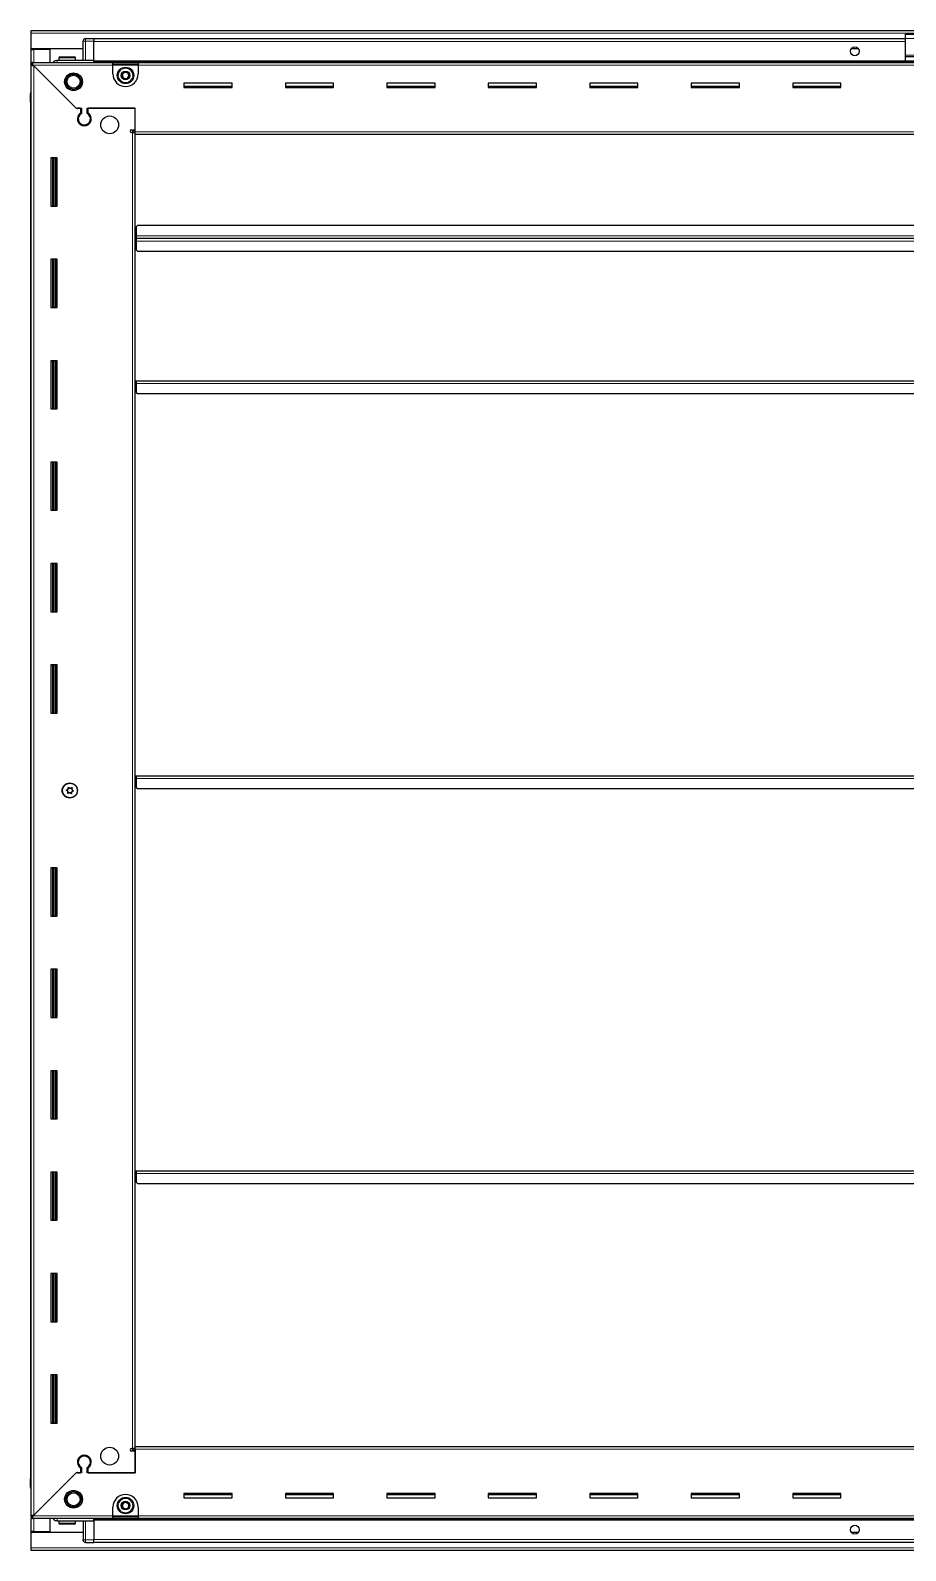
# Model space of a CAD drawing. Header units: millimetres. Extents: x 1219 to 5647, y -682 to 1991.
# Drawn here: x 4172 to 4862, y 577 to 1776 of the extents above; entities that cross this region are included whole.
import ezdxf

# ---------------------------------------------------------------- set-up
doc = ezdxf.new("R2010")
doc.units = ezdxf.units.MM

msp = doc.modelspace()

# ---------------------------------------------------------------- linework, layer by layer
at = {"color": 7, "linetype": 'Continuous', "lineweight": 25}
for p, q in [((4172.02, 1775.82), (5571.02, 1775.82)), ((4172.02, 1773.72), (4172.02, 1775.82)), ((4172.02, 1761.32), (4172.02, 1773.72)), ((4213.02, 1752.32), (4213.02, 1767.32)), ((4213.7, 1768.82), (4213.7, 1768.82)), ((4215.02, 1769.32), (4221.52, 1769.32)), ((4215.02, 1769.32), (4221.52, 1769.32)), ((4221.52, 1769.32), (4221.52, 1769.32)), ((4221.52, 1769.32), (4221.52, 1769.32)), ((4221.52, 1769.32), (4221.52, 1767.32)), ((4861.52, 1769.17), (4221.52, 1769.17)), ((4221.52, 1752.32), (4221.52, 1767.32)), ((4861.52, 1772.82), (4881.52, 1772.82)), ((4861.52, 1769.56), (4861.52, 1772.82)), ((4861.52, 1756.41), (4861.52, 1769.56)), ((4213.02, 1761.32), (4172.02, 1761.32)), ((4172.02, 1760.82), (4172.02, 1761.32)), ((4172.02, 1760.82), (4174.12, 1760.82)), ((4172.02, 1750.57), (4172.02, 1760.82)), ((4172.02, 1749.07), (4172.02, 1750.57)), ((4172.02, 1750.57), (4173.02, 1750.57)), ((4173.02, 1750.57), (4236.52, 1750.57)), ((4173.02, 1749.07), (4173.02, 1750.57)), ((4173.52, 1760.82), (4173.52, 1761.32)), ((4187.02, 1760.82), (4174.12, 1760.82)), ((4187.02, 1750.57), (4187.02, 1760.82)), ((4192.52, 1752.32), (4221.52, 1752.32)), ((4194.02, 1754.22), (4194.02, 1752.32)), ((4194.82, 1755.02), (4206.22, 1755.02)), ((4207.02, 1752.32), (4207.02, 1754.22)), ((4221.44, 1750.57), (4221.52, 1752.29)), ((4221.52, 1752.32), (4221.52, 1751.82)), ((4221.52, 1751.17), (5521.52, 1751.17)), ((4236.52, 1748.47), (4236.52, 1750.57)), ((4236.52, 1750.57), (4256.52, 1750.57)), ((4256.52, 1750.57), (5486.52, 1750.57)), ((4256.52, 1750.57), (4256.52, 1748.47)), ((4824.39, 1761.32), (4818.65, 1761.32)), ((4861.52, 1755.32), (4861.52, 1756.41)), ((4861.52, 1755.32), (4881.52, 1755.32)), ((4861.52, 1751.82), (4861.52, 1755.32)), ((4861.52, 1751.82), (4881.52, 1751.82)), ((4172.02, 1748.57), (4172.02, 1749.07)), ((4172.02, 1749.07), (4173.02, 1749.07)), ((4172.02, 604.07), (4172.02, 1748.57)), ((4173.52, 1748.57), (4172.02, 1748.57)), ((4173.62, 1748.47), (4207.52, 1714.57)), ((4208.22, 1713.87), (4174.12, 1747.97)), ((4236.52, 1749.07), (4256.52, 1749.07)), ((4236.52, 1741.57), (4236.52, 1748.47)), ((4256.52, 1748.47), (4256.52, 1741.57)), ((4330.52, 1734.32), (4292.52, 1734.32)), ((4292.52, 1734.32), (4292.52, 1730.82)), ((4330.52, 1731.57), (4292.52, 1731.57)), ((4292.52, 1730.82), (4330.52, 1730.82)), ((4330.52, 1730.82), (4330.52, 1734.32)), ((4410.52, 1734.32), (4372.52, 1734.32)), ((4372.52, 1734.32), (4372.52, 1730.82)), ((4410.52, 1731.57), (4372.52, 1731.57)), ((4372.52, 1730.82), (4410.52, 1730.82)), ((4410.52, 1730.82), (4410.52, 1734.32)), ((4490.52, 1734.32), (4452.52, 1734.32)), ((4452.52, 1734.32), (4452.52, 1730.82)), ((4490.52, 1731.57), (4452.52, 1731.57)), ((4452.52, 1730.82), (4490.52, 1730.82)), ((4490.52, 1730.82), (4490.52, 1734.32)), ((4570.52, 1734.32), (4532.52, 1734.32)), ((4532.52, 1734.32), (4532.52, 1730.82)), ((4570.52, 1731.57), (4532.52, 1731.57)), ((4532.52, 1730.82), (4570.52, 1730.82)), ((4570.52, 1730.82), (4570.52, 1734.32)), ((4650.52, 1734.32), (4612.52, 1734.32)), ((4612.52, 1734.32), (4612.52, 1730.82)), ((4650.52, 1731.57), (4612.52, 1731.57)), ((4612.52, 1730.82), (4650.52, 1730.82)), ((4650.52, 1730.82), (4650.52, 1734.32)), ((4730.52, 1734.32), (4692.52, 1734.32)), ((4692.52, 1734.32), (4692.52, 1730.82)), ((4730.52, 1731.57), (4692.52, 1731.57)), ((4692.52, 1730.82), (4730.52, 1730.82)), ((4730.52, 1730.82), (4730.52, 1734.32)), ((4810.52, 1734.32), (4772.52, 1734.32)), ((4772.52, 1734.32), (4772.52, 1730.82)), ((4810.52, 1731.57), (4772.52, 1731.57)), ((4772.52, 1730.82), (4810.52, 1730.82)), ((4810.52, 1730.82), (4810.52, 1734.32)), ((4171.52, 1725.82), (4171.52, 1719.32)), ((4171.52, 1719.32), (4171.52, 1725.82)), ((4171.52, 1719.32), (4171.52, 1719.32)), ((4172.02, 1719.32), (4171.52, 1719.32)), ((4171.67, 1719.32), (4171.67, 633.32)), ((4207.52, 1714.57), (4211.72, 1714.57)), ((4208.92, 1714.57), (4208.22, 1713.87)), ((4211.02, 1714.57), (4208.92, 1714.57)), ((4211.02, 1714.57), (4211.02, 1710.68)), ((4211.72, 1714.57), (4211.72, 1710.29)), ((4216.32, 1714.57), (4254.02, 1714.57)), ((4216.32, 1710.29), (4216.32, 1714.57)), ((4217.02, 1710.68), (4217.02, 1714.57)), ((4254.02, 1714.57), (4217.02, 1714.57)), ((4254.02, 1695.92), (4254.02, 1714.57)), ((4254.02, 1697.32), (4254.02, 1714.57)), ((4212.02, 1701.71), (4212.02, 1700.95)), ((4251.17, 1697.32), (4254.02, 1697.32)), ((4251.92, 1695.32), (4251.17, 1695.32)), ((4251.92, 1695.32), (4254.02, 1695.32)), ((4254.02, 1696.32), (4252.02, 1696.32)), ((4252.02, 1696.32), (4252.02, 1695.32)), ((4254.02, 1693.82), (4254.02, 1695.92)), ((5489.02, 1693.82), (4254.02, 1693.82)), ((4254.02, 658.82), (4254.02, 1693.82)), ((4192.52, 1675.32), (4187.52, 1675.32)), ((4187.52, 1675.32), (4187.52, 1637.32)), ((4189.67, 1637.32), (4189.67, 1675.32)), ((4191.46, 1637.32), (4191.46, 1675.32)), ((4191.5, 1637.32), (4191.5, 1675.32)), ((4192.52, 1637.32), (4192.52, 1675.32)), ((4187.52, 1637.32), (4192.52, 1637.32)), ((4256.02, 1621.82), (4255.02, 1620.82)), ((4255.02, 1620.82), (4255.02, 1613.92)), ((5487.02, 1621.82), (4256.02, 1621.82)), ((4254.77, 1611.82), (4254.02, 1611.82)), ((4255.02, 1614.67), (4254.77, 1614.67)), ((4254.77, 1614.67), (4254.77, 1611.82)), ((4254.77, 1611.82), (4254.77, 1608.97)), ((4254.77, 1608.97), (4255.02, 1608.97)), ((4255.02, 1611.82), (4255.02, 1613.92)), ((4255.02, 1609.72), (4255.02, 1611.82)), ((5488.02, 1611.82), (4255.02, 1611.82)), ((4255.02, 1609.72), (4255.02, 1602.82)), ((4192.52, 1595.32), (4187.52, 1595.32)), ((4187.52, 1595.32), (4187.52, 1557.32)), ((4189.67, 1557.32), (4189.67, 1595.32)), ((4191.46, 1557.32), (4191.46, 1595.32)), ((4191.5, 1557.32), (4191.5, 1595.32)), ((4192.52, 1557.32), (4192.52, 1595.32)), ((4255.02, 1602.82), (4256.02, 1601.82)), ((4256.02, 1601.82), (5487.02, 1601.82)), ((4187.52, 1557.32), (4192.52, 1557.32)), ((4192.52, 1515.32), (4187.52, 1515.32)), ((4187.52, 1515.32), (4187.52, 1477.32)), ((4189.67, 1477.32), (4189.67, 1515.32)), ((4191.46, 1477.32), (4191.46, 1515.32)), ((4191.5, 1477.32), (4191.5, 1515.32)), ((4192.52, 1477.32), (4192.52, 1515.32)), ((4254.02, 1499.32), (4254.77, 1499.32)), ((4254.77, 1499.32), (4254.77, 1496.47)), ((4255.02, 1497.22), (4255.02, 1499.32)), ((4255.02, 1499.32), (5488.02, 1499.32)), ((4254.77, 1496.47), (4255.02, 1496.47)), ((4255.02, 1497.22), (4255.02, 1490.32)), ((4255.02, 1490.32), (4256.02, 1489.32)), ((4256.02, 1489.32), (5487.02, 1489.32)), ((4187.52, 1477.32), (4192.52, 1477.32)), ((4192.52, 1435.32), (4187.52, 1435.32)), ((4187.52, 1435.32), (4187.52, 1397.32)), ((4189.67, 1397.32), (4189.67, 1435.32)), ((4191.46, 1397.32), (4191.46, 1435.32)), ((4191.5, 1397.32), (4191.5, 1435.32)), ((4192.52, 1397.32), (4192.52, 1435.32)), ((4187.52, 1397.32), (4192.52, 1397.32)), ((4192.52, 1355.32), (4187.52, 1355.32)), ((4187.52, 1355.32), (4187.52, 1317.32)), ((4189.67, 1317.32), (4189.67, 1355.32)), ((4191.46, 1317.32), (4191.46, 1355.32)), ((4191.5, 1317.32), (4191.5, 1355.32)), ((4192.52, 1317.32), (4192.52, 1355.32)), ((4187.52, 1317.32), (4192.52, 1317.32)), ((4192.52, 1275.32), (4187.52, 1275.32)), ((4187.52, 1275.32), (4187.52, 1237.32)), ((4189.67, 1237.32), (4189.67, 1275.32)), ((4191.46, 1237.32), (4191.46, 1275.32)), ((4191.5, 1237.32), (4191.5, 1275.32)), ((4192.52, 1237.32), (4192.52, 1275.32)), ((4187.52, 1237.32), (4192.52, 1237.32)), ((4254.02, 1187.82), (4254.77, 1187.82)), ((4254.77, 1187.82), (4254.77, 1184.97)), ((4255.02, 1185.72), (4255.02, 1187.82)), ((4255.02, 1187.82), (5488.02, 1187.82)), ((4254.77, 1184.97), (4255.02, 1184.97)), ((4255.02, 1185.72), (4255.02, 1178.82)), ((4255.02, 1178.82), (4256.02, 1177.82)), ((4256.02, 1177.82), (5487.02, 1177.82)), ((4192.52, 1115.32), (4187.52, 1115.32)), ((4187.52, 1115.32), (4187.52, 1077.32)), ((4189.67, 1077.32), (4189.67, 1115.32)), ((4191.46, 1077.32), (4191.46, 1115.32)), ((4191.5, 1077.32), (4191.5, 1115.32)), ((4192.52, 1077.32), (4192.52, 1115.32)), ((4187.52, 1077.32), (4192.52, 1077.32)), ((4192.52, 1035.32), (4187.52, 1035.32)), ((4187.52, 1035.32), (4187.52, 997.32)), ((4189.67, 997.32), (4189.67, 1035.32)), ((4191.46, 997.32), (4191.46, 1035.32)), ((4191.5, 997.32), (4191.5, 1035.32)), ((4192.52, 997.32), (4192.52, 1035.32)), ((4187.52, 997.32), (4192.52, 997.32)), ((4192.52, 955.32), (4187.52, 955.32)), ((4187.52, 955.32), (4187.52, 917.32)), ((4189.67, 917.32), (4189.67, 955.32)), ((4191.46, 917.32), (4191.46, 955.32)), ((4191.5, 917.32), (4191.5, 955.32)), ((4192.52, 917.32), (4192.52, 955.32)), ((4187.52, 917.32), (4192.52, 917.32)), ((4192.52, 875.32), (4187.52, 875.32)), ((4187.52, 875.32), (4187.52, 837.32)), ((4189.67, 837.32), (4189.67, 875.32)), ((4191.46, 837.32), (4191.46, 875.32)), ((4191.5, 837.32), (4191.5, 875.32)), ((4192.52, 837.32), (4192.52, 875.32)), ((4254.02, 876.32), (4254.77, 876.32)), ((4254.77, 876.32), (4254.77, 873.47)), ((4255.02, 874.22), (4255.02, 876.32)), ((4255.02, 876.32), (5488.02, 876.32)), ((4254.77, 873.47), (4255.02, 873.47)), ((4255.02, 874.22), (4255.02, 867.32)), ((4255.02, 867.32), (4256.02, 866.32)), ((4256.02, 866.32), (5487.02, 866.32)), ((4187.52, 837.32), (4192.52, 837.32)), ((4192.52, 795.32), (4187.52, 795.32)), ((4187.52, 795.32), (4187.52, 757.32)), ((4189.67, 757.32), (4189.67, 795.32)), ((4191.46, 757.32), (4191.46, 795.32)), ((4191.5, 757.32), (4191.5, 795.32)), ((4192.52, 757.32), (4192.52, 795.32)), ((4187.52, 757.32), (4192.52, 757.32)), ((4192.52, 715.32), (4187.52, 715.32)), ((4187.52, 715.32), (4187.52, 677.32)), ((4189.67, 677.32), (4189.67, 715.32)), ((4191.46, 677.32), (4191.46, 715.32)), ((4191.5, 677.32), (4191.5, 715.32)), ((4192.52, 677.32), (4192.52, 715.32)), ((4187.52, 677.32), (4192.52, 677.32)), ((4212.02, 651.7), (4212.02, 650.94)), ((4251.17, 657.32), (4251.92, 657.32)), ((4254.02, 655.32), (4251.17, 655.32)), ((4254.02, 657.32), (4251.92, 657.32)), ((4252.02, 657.32), (4252.02, 656.32)), ((4252.02, 656.32), (4254.02, 656.32)), ((4254.02, 656.72), (4254.02, 658.82)), ((4254.02, 658.82), (5489.02, 658.82)), ((4254.02, 656.72), (4254.02, 638.07)), ((4254.02, 638.07), (4254.02, 655.32)), ((4207.52, 638.07), (4173.62, 604.17)), ((4174.12, 604.67), (4208.22, 638.77)), ((4211.72, 638.07), (4207.52, 638.07)), ((4208.22, 638.77), (4208.92, 638.07)), ((4208.92, 638.07), (4211.02, 638.07)), ((4211.02, 641.96), (4211.02, 638.07)), ((4211.72, 642.36), (4211.72, 638.07)), ((4216.32, 638.07), (4216.32, 642.36)), ((4254.02, 638.07), (4216.32, 638.07)), ((4217.02, 638.07), (4217.02, 641.96)), ((4217.02, 638.07), (4254.02, 638.07)), ((4171.52, 633.32), (4171.52, 633.32)), ((4171.52, 626.82), (4171.52, 633.32)), ((4171.52, 633.32), (4171.52, 633.32)), ((4171.52, 633.32), (4171.52, 626.82)), ((4172.02, 633.32), (4171.52, 633.32)), ((4172.02, 625.5), (4172.02, 625.5)), ((4330.52, 621.82), (4292.52, 621.82)), ((4292.52, 621.82), (4292.52, 618.32)), ((4292.52, 621.07), (4330.52, 621.07)), ((4292.52, 618.32), (4330.52, 618.32)), ((4330.52, 618.32), (4330.52, 621.82)), ((4410.52, 621.82), (4372.52, 621.82)), ((4372.52, 621.82), (4372.52, 618.32)), ((4372.52, 621.07), (4410.52, 621.07)), ((4372.52, 618.32), (4410.52, 618.32)), ((4410.52, 618.32), (4410.52, 621.82)), ((4490.52, 621.82), (4452.52, 621.82)), ((4452.52, 621.82), (4452.52, 618.32)), ((4452.52, 621.07), (4490.52, 621.07)), ((4452.52, 618.32), (4490.52, 618.32)), ((4490.52, 618.32), (4490.52, 621.82)), ((4570.52, 621.82), (4532.52, 621.82)), ((4532.52, 621.82), (4532.52, 618.32)), ((4532.52, 621.07), (4570.52, 621.07)), ((4532.52, 618.32), (4570.52, 618.32)), ((4570.52, 618.32), (4570.52, 621.82)), ((4650.52, 621.82), (4612.52, 621.82)), ((4612.52, 621.82), (4612.52, 618.32)), ((4612.52, 621.07), (4650.52, 621.07)), ((4612.52, 618.32), (4650.52, 618.32)), ((4650.52, 618.32), (4650.52, 621.82)), ((4730.52, 621.82), (4692.52, 621.82)), ((4692.52, 621.82), (4692.52, 618.32)), ((4692.52, 621.07), (4730.52, 621.07)), ((4692.52, 618.32), (4730.52, 618.32)), ((4730.52, 618.32), (4730.52, 621.82)), ((4810.52, 621.82), (4772.52, 621.82)), ((4772.52, 621.82), (4772.52, 618.32)), ((4772.52, 621.07), (4810.52, 621.07)), ((4772.52, 618.32), (4810.52, 618.32)), ((4810.52, 618.32), (4810.52, 621.82)), ((4172.02, 603.57), (4172.02, 604.07)), ((4173.52, 604.07), (4172.02, 604.07)), ((4172.02, 603.57), (4172.02, 602.07)), ((4173.02, 603.57), (4172.02, 603.57)), ((4172.02, 591.82), (4172.02, 602.07)), ((4173.02, 602.07), (4172.02, 602.07)), ((4173.02, 603.57), (4173.02, 602.07)), ((4236.52, 602.07), (4173.02, 602.07)), ((4187.02, 591.82), (4187.02, 602.07)), ((4192.52, 600.32), (4221.52, 600.32)), ((4194.02, 600.32), (4194.02, 598.42)), ((4207.02, 598.42), (4207.02, 600.32)), ((4213.02, 600.32), (4213.02, 585.32)), ((4221.52, 600.36), (4221.44, 602.07)), ((5521.52, 601.47), (4221.52, 601.47)), ((4221.52, 600.32), (4221.52, 600.82)), ((4221.52, 600.32), (4221.52, 585.32)), ((4236.52, 604.17), (4236.52, 611.07)), ((4236.52, 602.07), (4236.52, 604.17)), ((4256.52, 603.57), (4236.52, 603.57)), ((4256.52, 602.07), (4236.52, 602.07)), ((4256.52, 611.07), (4256.52, 604.17)), ((4256.52, 604.17), (4256.52, 602.07)), ((5486.52, 602.07), (4256.52, 602.07)), ((4174.12, 591.82), (4172.02, 591.82)), ((4172.02, 591.32), (4172.02, 591.82)), ((4172.02, 578.92), (4172.02, 591.32)), ((4172.02, 591.32), (4213.02, 591.32)), ((4173.52, 591.32), (4173.52, 591.82)), ((4174.12, 591.82), (4187.02, 591.82)), ((4198.59, 597.62), (4194.82, 597.62)), ((4206.22, 597.62), (4198.59, 597.62)), ((4818.65, 591.32), (4824.39, 591.32)), ((4172.02, 576.82), (4172.02, 578.92)), ((5571.02, 576.82), (4172.02, 576.82)), ((4213.02, 585.32), (4213.02, 585.32)), ((4215.02, 583.32), (4221.52, 583.32)), ((4215.02, 583.32), (4221.52, 583.32)), ((4221.52, 583.32), (4221.52, 585.32)), ((4221.52, 583.47), (5521.52, 583.47)), ((4221.52, 583.32), (4221.52, 583.32))]:
    msp.add_line(p, q, dxfattribs=at)
at = {"color": 8, "linetype": 'Continuous', "lineweight": 18}
for p, q in [((5571.02, 1773.72), (4172.02, 1773.72)), ((4213.02, 1767.32), (4215.02, 1767.32)), ((4215.02, 1769.32), (4215.02, 1767.32)), ((4215.02, 1767.32), (4215.02, 1752.32)), ((4221.52, 1767.32), (4215.02, 1767.32)), ((4861.52, 1767.17), (4221.52, 1767.17)), ((4861.52, 1769.56), (4881.52, 1769.56)), ((4174.12, 1760.82), (4174.12, 1761.32)), ((4174.12, 1750.57), (4174.12, 1760.82)), ((4194.02, 1754.22), (4207.02, 1754.22)), ((4861.52, 1751.82), (4221.52, 1751.82)), ((5521.52, 1750.59), (4221.52, 1750.59)), ((4861.52, 1756.41), (4881.52, 1756.41)), ((4236.52, 1748.47), (4173.62, 1748.47)), ((4174.12, 1747.97), (4174.12, 604.67)), ((4236.52, 1748.47), (4256.52, 1748.47)), ((5486.52, 1748.47), (4256.52, 1748.47)), ((4172.02, 1725.82), (4171.52, 1725.82)), ((4251.92, 657.32), (4251.92, 1695.32)), ((4254.02, 1695.92), (5489.02, 1695.92)), ((4189.02, 1675.32), (4189.02, 1637.32)), ((4190.26, 1675.32), (4190.26, 1637.32)), ((5488.02, 1613.92), (4255.02, 1613.92)), ((4255.02, 1609.72), (5488.02, 1609.72)), ((4189.02, 1595.32), (4189.02, 1557.32)), ((4190.26, 1595.32), (4190.26, 1557.32)), ((4189.02, 1515.32), (4189.02, 1477.32)), ((4190.26, 1515.32), (4190.26, 1477.32)), ((4255.02, 1497.22), (5488.02, 1497.22)), ((4189.02, 1435.32), (4189.02, 1397.32)), ((4190.26, 1435.32), (4190.26, 1397.32)), ((4189.02, 1355.32), (4189.02, 1317.32)), ((4190.26, 1355.32), (4190.26, 1317.32)), ((4189.02, 1275.32), (4189.02, 1237.32)), ((4190.26, 1275.32), (4190.26, 1237.32)), ((4255.02, 1185.72), (5488.02, 1185.72)), ((4189.02, 1115.32), (4189.02, 1077.32)), ((4190.26, 1115.32), (4190.26, 1077.32)), ((4189.02, 1035.32), (4189.02, 997.32)), ((4190.26, 1035.32), (4190.26, 997.32)), ((4189.02, 955.32), (4189.02, 917.32)), ((4190.26, 955.32), (4190.26, 917.32)), ((4189.02, 875.32), (4189.02, 837.32)), ((4190.26, 875.32), (4190.26, 837.32)), ((4255.02, 874.22), (5488.02, 874.22)), ((4189.02, 795.32), (4189.02, 757.32)), ((4190.26, 795.32), (4190.26, 757.32)), ((4189.02, 715.32), (4189.02, 677.32)), ((4190.26, 715.32), (4190.26, 677.32)), ((5489.02, 656.72), (4254.02, 656.72)), ((4172.02, 626.82), (4171.52, 626.82)), ((4173.62, 604.17), (4236.52, 604.17)), ((4174.12, 591.82), (4174.12, 602.07)), ((4215.02, 585.32), (4215.02, 600.32)), ((4221.52, 602.06), (5521.52, 602.06)), ((4221.52, 600.82), (5521.52, 600.82)), ((4256.52, 604.17), (4236.52, 604.17)), ((4256.52, 604.17), (5486.52, 604.17)), ((4174.12, 591.32), (4174.12, 591.82)), ((4198.32, 598.42), (4194.02, 598.42)), ((4207.02, 598.42), (4198.32, 598.42)), ((5571.02, 578.92), (4172.02, 578.92)), ((4213.02, 585.32), (4215.02, 585.32)), ((4215.02, 583.32), (4215.02, 585.32)), ((4221.52, 585.32), (4215.02, 585.32)), ((4221.52, 585.47), (5521.52, 585.47))]:
    msp.add_line(p, q, dxfattribs=at)
at = {"color": 7, "linetype": 'Continuous', "lineweight": 25, "flags": 128}
msp.add_lwpolyline([(4213.17, 584.57), (4213.06, 584.93), (4213.02, 585.32)], dxfattribs=at)
at = {"color": 7, "linetype": 'Continuous', "lineweight": 25}
for centre, radius in [((4821.52, 1759.32), 3.5), ((4205.52, 1735.32), 7), ((4205.52, 1735.32), 6.02), ((4205.52, 1735.32), 5.1), ((4246.52, 1740.32), 6.5), ((4246.52, 1740.32), 3.46), ((4234.02, 1701.32), 7), ((4202.52, 1176.32), 6), ((4202.67, 1176.32), 5.79), ((4202.67, 1176.32), 1.85), ((4234.02, 651.32), 7), ((4205.52, 617.32), 7), ((4205.52, 617.32), 6.03), ((4205.52, 617.32), 5.1), ((4246.52, 612.32), 6.5), ((4246.52, 612.32), 3.46), ((4821.52, 593.32), 3.5)]:
    msp.add_circle(centre, radius, dxfattribs=at)
at = {"color": 8, "linetype": 'Continuous', "lineweight": 18}
for centre in [(4246.52, 1740.32), (4246.52, 612.32)]:
    msp.add_circle(centre, 5.7, dxfattribs=at)
at = {"color": 7, "linetype": 'Continuous', "lineweight": 25}
for centre, radius, start, end in [((4215.02, 1767.32), 2, 90, 180), ((4215.02, 1767.32), 2, 123.94202, 131.40962), ((4215.02, 1767.32), 2, 90, 108.58003), ((4194.82, 1754.22), 0.8, 90, 180), ((4206.22, 1754.22), 0.8, 0, 90), ((4212.82, 1752.52), 0.2, 270, 0), ((4246.52, 1741.57), 10, 180, 270), ((4246.52, 1740.32), 2.5, 134.01559, 194.01559), ((4246.52, 1740.32), 2.5, 194.01559, 254.01559), ((4246.52, 1740.32), 2.5, 74.01559, 134.01559), ((4246.52, 1741.57), 10, 270, 0), ((4246.52, 1740.32), 2.5, 14.01559, 74.01559), ((4246.52, 1740.32), 2.5, 314.01559, 14.01559), ((4173.52, 1725.82), 2, 138.59038, 180), ((4246.52, 1740.32), 2.5, 254.01559, 314.01559), ((4214.02, 1706.07), 5.5, 123.05573, 56.94427), ((4214.02, 1706.07), 4.8, 118.63099, 61.36901), ((4251.17, 1696.32), 1, 90, 270), ((4214.02, 646.57), 5.5, 303.05573, 236.94427), ((4214.02, 646.57), 4.8, 298.63099, 241.36901), ((4251.17, 656.32), 1, 90, 270), ((4173.52, 626.82), 2, 180, 221.39416), ((4246.52, 611.07), 10, 90, 180), ((4246.52, 612.32), 2.5, 127.47401, 187.47401), ((4246.52, 612.32), 2.5, 187.47401, 247.47401), ((4246.52, 612.32), 2.5, 67.47401, 127.47401), ((4246.52, 611.07), 10, 0, 90), ((4246.52, 612.32), 2.5, 7.47401, 67.47401), ((4246.52, 612.32), 2.5, 307.47401, 7.47401), ((4212.82, 600.12), 0.2, 0, 90), ((4246.52, 612.32), 2.5, 247.47401, 307.47401), ((4194.82, 598.42), 0.8, 180, 270), ((4206.22, 598.42), 0.8, 270, 360), ((4215.02, 585.32), 2, 180, 270)]:
    msp.add_arc(centre, radius, start, end, dxfattribs=at)
for points, knots in [([(4173.62, 1748.47), (4173.57, 1748.73), (4173.48, 1749.22), (4173.35, 1749.86), (4173.22, 1750.33), (4173.11, 1750.55), (4173.04, 1750.57), (4173.02, 1750.57)], [0, 0, 0, 0, 0.23025534, 0.4485219, 0.6667858, 0.88504963, 1, 1, 1, 1]), ([(4189.3, 1750.57), (4189.42, 1750.77), (4189.81, 1751.42), (4190.97, 1752.13), (4192, 1752.26), (4192.52, 1752.32)], [0, 0, 0, 0, 0.18224985, 0.59112493, 1, 1, 1, 1]), ([(4221.52, 1752.32), (4221.52, 1752.29), (4221.52, 1752.21), (4221.52, 1751.59), (4221.52, 1751.03), (4221.52, 1750.66), (4221.52, 1750.65)], [0, 0, 0, 0, 0.3302672, 0.6605344, 0.9908016, 1, 1, 1, 1]), ([(4172.02, 1748.57), (4172.05, 1748.53), (4172.1, 1748.44), (4172.49, 1748.3), (4173.05, 1748.17), (4173.63, 1748.06), (4173.99, 1748), (4174.12, 1747.97)], [0, 0, 0, 0, 0.23025534, 0.4485219, 0.6667858, 0.88504963, 1, 1, 1, 1]), ([(4243.74, 1741.12), (4244.12, 1741.48), (4244.81, 1742.15), (4245.5, 1742.81), (4245.82, 1743.12)], [0, 0, 0, 0, 0.5346859, 1, 1, 1, 1]), ([(4244.44, 1738.32), (4244.36, 1738.65), (4244.16, 1739.45), (4243.92, 1740.42), (4243.77, 1741), (4243.74, 1741.12)], [0, 0, 0, 0, 0.3629006, 0.8668753, 1, 1, 1, 1]), ([(4245.82, 1743.12), (4246.32, 1742.98), (4247.24, 1742.72), (4248.17, 1742.45), (4248.6, 1742.33)], [0, 0, 0, 0, 0.5346859, 1, 1, 1, 1]), ([(4249.29, 1739.53), (4248.92, 1739.17), (4248.23, 1738.5), (4247.54, 1737.83), (4247.22, 1737.52)], [0, 0, 0, 0, 0.5346859, 1, 1, 1, 1]), ([(4248.6, 1742.33), (4248.63, 1742.21), (4248.77, 1741.63), (4249.01, 1740.66), (4249.21, 1739.86), (4249.29, 1739.53)], [0, 0, 0, 0, 0.1331247, 0.6370994, 1, 1, 1, 1]), ([(4247.22, 1737.52), (4246.72, 1737.66), (4245.8, 1737.93), (4244.87, 1738.19), (4244.44, 1738.32)], [0, 0, 0, 0, 0.5346859, 1, 1, 1, 1]), ([(4204.31, 1178.6), (4204.29, 1178.6), (4204.27, 1178.61), (4204.21, 1178.61), (4204.07, 1178.57), (4203.73, 1178.4), (4203.24, 1178.15), (4202.61, 1178.19), (4202.17, 1178.47), (4201.87, 1178.71), (4201.67, 1178.85), (4201.58, 1178.88), (4201.54, 1178.89), (4201.51, 1178.87), (4201.49, 1178.85), (4201.45, 1178.79), (4201.41, 1178.53), (4201.4, 1178.05), (4201.23, 1177.36), (4200.63, 1176.98), (4200.18, 1176.82), (4199.94, 1176.7), (4199.9, 1176.64), (4199.88, 1176.61), (4199.88, 1176.58), (4199.9, 1176.55), (4199.92, 1176.51), (4199.98, 1176.46), (4200.16, 1176.32), (4200.48, 1176.11), (4200.88, 1175.79), (4201.12, 1175.2), (4201.04, 1174.66), (4200.98, 1174.28), (4200.99, 1174.13), (4201.01, 1174.07), (4201.03, 1174.05), (4201.07, 1174.03), (4201.13, 1174.04), (4201.27, 1174.08), (4201.61, 1174.25), (4202.1, 1174.49), (4202.73, 1174.46), (4203.16, 1174.18), (4203.47, 1173.94), (4203.67, 1173.8), (4203.75, 1173.77), (4203.8, 1173.76), (4203.83, 1173.77), (4203.85, 1173.8), (4203.89, 1173.86), (4203.93, 1174.12), (4203.94, 1174.6), (4204.11, 1175.29), (4204.71, 1175.67), (4205.16, 1175.82), (4205.4, 1175.95), (4205.44, 1176), (4205.46, 1176.03), (4205.46, 1176.06), (4205.44, 1176.1), (4205.42, 1176.13), (4205.36, 1176.19), (4205.18, 1176.33), (4204.86, 1176.53), (4204.46, 1176.86), (4204.22, 1177.45), (4204.3, 1177.98), (4204.36, 1178.37), (4204.35, 1178.52), (4204.33, 1178.57), (4204.31, 1178.59), (4204.31, 1178.6)], [0, 0, 0, 0, 0.00200873, 0.00442003, 0.00936469, 0.02552819, 0.06770529, 0.09578618, 0.12464563, 0.1503415, 0.16051935, 0.16339425, 0.16569651, 0.16724481, 0.16887414, 0.1707699, 0.17860577, 0.21199411, 0.24999446, 0.2879948, 0.32138314, 0.32921901, 0.33111477, 0.3327441, 0.3342924, 0.33621663, 0.33853534, 0.3413178, 0.34966197, 0.37535784, 0.40421729, 0.43229818, 0.47447528, 0.49063878, 0.4966691, 0.49844005, 0.5, 0.50200873, 0.50442003, 0.50936469, 0.52552819, 0.56770529, 0.59578618, 0.62464563, 0.6503415, 0.66051935, 0.66339425, 0.66569651, 0.66724481, 0.66887414, 0.6707699, 0.67860577, 0.71199411, 0.74999446, 0.7879948, 0.82138314, 0.82921901, 0.83111477, 0.8327441, 0.8342924, 0.83621663, 0.83853534, 0.8413178, 0.84966197, 0.87535784, 0.90421729, 0.93229818, 0.97447528, 0.99063878, 0.9966691, 0.99844005, 1, 1, 1, 1]), ([(4243.85, 613.43), (4243.95, 613.51), (4244.43, 613.87), (4245.22, 614.48), (4245.87, 614.98), (4246.14, 615.19)], [0, 0, 0, 0, 0.1331247, 0.6370994, 1, 1, 1, 1]), ([(4244.23, 610.57), (4244.16, 611.08), (4244.04, 612.03), (4243.91, 612.99), (4243.85, 613.43)], [0, 0, 0, 0, 0.5346859, 1, 1, 1, 1]), ([(4246.14, 615.19), (4246.62, 614.99), (4247.51, 614.62), (4248.4, 614.25), (4248.81, 614.08)], [0, 0, 0, 0, 0.5346859, 1, 1, 1, 1]), ([(4248.81, 614.08), (4248.88, 613.57), (4249, 612.61), (4249.13, 611.66), (4249.19, 611.22)], [0, 0, 0, 0, 0.5346859, 1, 1, 1, 1]), ([(4174.12, 604.67), (4173.87, 604.63), (4173.37, 604.54), (4172.73, 604.4), (4172.27, 604.27), (4172.05, 604.16), (4172.03, 604.1), (4172.02, 604.07)], [0, 0, 0, 0, 0.23025534, 0.4485219, 0.6667858, 0.88504963, 1, 1, 1, 1]), ([(4173.02, 602.07), (4173.07, 602.1), (4173.16, 602.15), (4173.29, 602.55), (4173.42, 603.1), (4173.53, 603.68), (4173.6, 604.05), (4173.62, 604.17)], [0, 0, 0, 0, 0.2302553, 0.4485219, 0.6667858, 0.8850496, 1, 1, 1, 1]), ([(4189.3, 602.07), (4189.42, 601.87), (4189.81, 601.22), (4190.97, 600.51), (4192, 600.39), (4192.52, 600.32)], [0, 0, 0, 0, 0.1822499, 0.5911249, 1, 1, 1, 1]), ([(4221.52, 600.32), (4221.52, 600.36), (4221.52, 600.44), (4221.52, 601.05), (4221.52, 601.63), (4221.52, 602.03), (4221.52, 602.06)], [0, 0, 0, 0, 0.32427882, 0.64855764, 0.97283646, 1, 1, 1, 1]), ([(4246.9, 609.46), (4246.42, 609.66), (4245.53, 610.03), (4244.64, 610.4), (4244.23, 610.57)], [0, 0, 0, 0, 0.5346859, 1, 1, 1, 1]), ([(4249.19, 611.22), (4248.91, 611.01), (4248.26, 610.51), (4247.47, 609.9), (4246.99, 609.54), (4246.9, 609.46)], [0, 0, 0, 0, 0.36290056, 0.86687533, 1, 1, 1, 1])]:
    msp.add_open_spline(points, degree=3, knots=knots, dxfattribs=at)
at = {"color": 8, "linetype": 'Continuous', "lineweight": 18}
for points in [[(4192.52, 1752.32), (4192.52, 1752.28), (4192.52, 1752.2), (4192.52, 1751.77), (4192.52, 1751.31), (4192.52, 1750.9), (4192.52, 1750.63), (4192.52, 1750.57)], [(4192.52, 600.32), (4192.52, 600.37), (4192.52, 600.44), (4192.52, 600.88), (4192.52, 601.33), (4192.52, 601.75), (4192.52, 602.02), (4192.52, 602.07)]]:
    msp.add_open_spline(points, degree=3, knots=[0, 0, 0, 0, 0.3597529, 0.5534142, 0.7511852, 0.9489563, 1, 1, 1, 1], dxfattribs=at)
at = {"color": 7, "linetype": 'Continuous', "lineweight": 25}
for points in [[(4173.62, 1748.47), (4173.57, 1748.55), (4173.47, 1748.71), (4173.32, 1748.91), (4173.17, 1749.05), (4173.07, 1749.06), (4173.02, 1749.07)], [(4173.52, 1748.57), (4173.53, 1748.52), (4173.55, 1748.42), (4173.69, 1748.27), (4173.88, 1748.12), (4174.04, 1748.02), (4174.12, 1747.97)], [(4173.02, 603.57), (4173.07, 603.58), (4173.17, 603.6), (4173.32, 603.74), (4173.47, 603.94), (4173.57, 604.09), (4173.62, 604.17)], [(4174.12, 604.67), (4174.04, 604.62), (4173.88, 604.52), (4173.69, 604.37), (4173.55, 604.22), (4173.53, 604.12), (4173.52, 604.07)]]:
    msp.add_open_spline(points, degree=3, dxfattribs=at)

doc.saveas('drawing.dxf')
